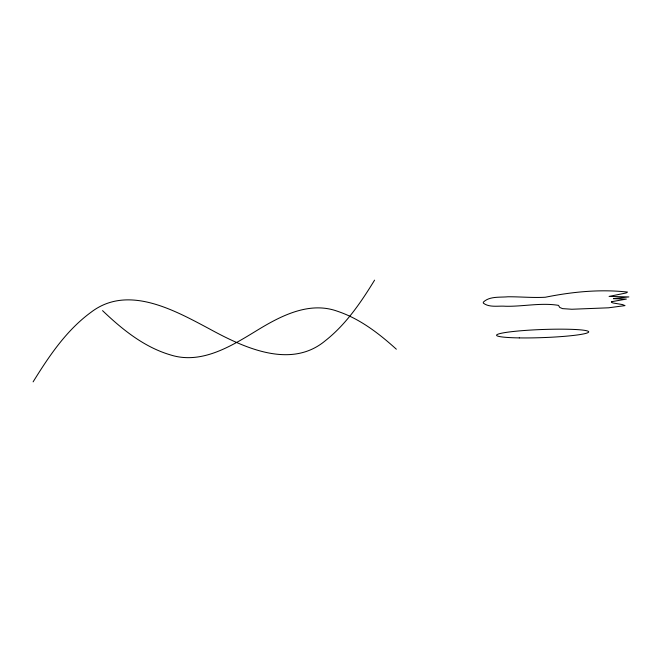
<?xml version="1.0" encoding="UTF-8"?>
<svg xmlns="http://www.w3.org/2000/svg" width="662" height="662" viewBox="0 0 662 662"><rect width="100%" height="100%" fill="white"/><g stroke="black" fill="none" stroke-linecap="round" stroke-linejoin="round"><path stroke-width="0.99" d="M374.584 280.134C360.989 302.335 346.003 324.421 325.356 340.69C290.395 369.917 242.954 347.219 208.704 328.493C174.04 310.031 127.625 284.18 91 312.282C66.324 330.321 49.005 356.214 33.1 381.866M396.339 349.197C379.02 333.54 359.971 318.786 337.57 311.297C308.848 300.805 279.695 316.436 255.681 331.223C230.45 346.607 200.942 364.721 170.291 354.857C143.968 347.053 122.081 329.304 102.552 310.635M611.837 301.665L611.431 302.36L613.062 302.981L622.446 304.57L625.011 305.612L608.519 307.805L571.852 309.253L562.501 308.624L559.729 307.425L558.505 305.364C541.21 302.493 523.203 306.622 505.669 306.258C498.494 305.621 489.475 307.838 483.359 303.146L483.268 302.228C489.433 296.046 499.918 297.544 507.977 296.775C520.415 296.708 532.86 297.933 545.298 297.246C572.241 291.81 600.12 289.046 627.518 292.066L626.136 292.968L609.081 296.419L628.9 296.924L613.906 298.545L613.393 298.694L626.368 299.083L611.837 301.665M519.281 337.901A46.1 4.055 -2.1 0 0 588.708 331.894A46.1 4.055 -2.1 0 0 519.91 330.851A46.1 4.055 -2.1 0 0 519.281 337.901"/></g></svg>
